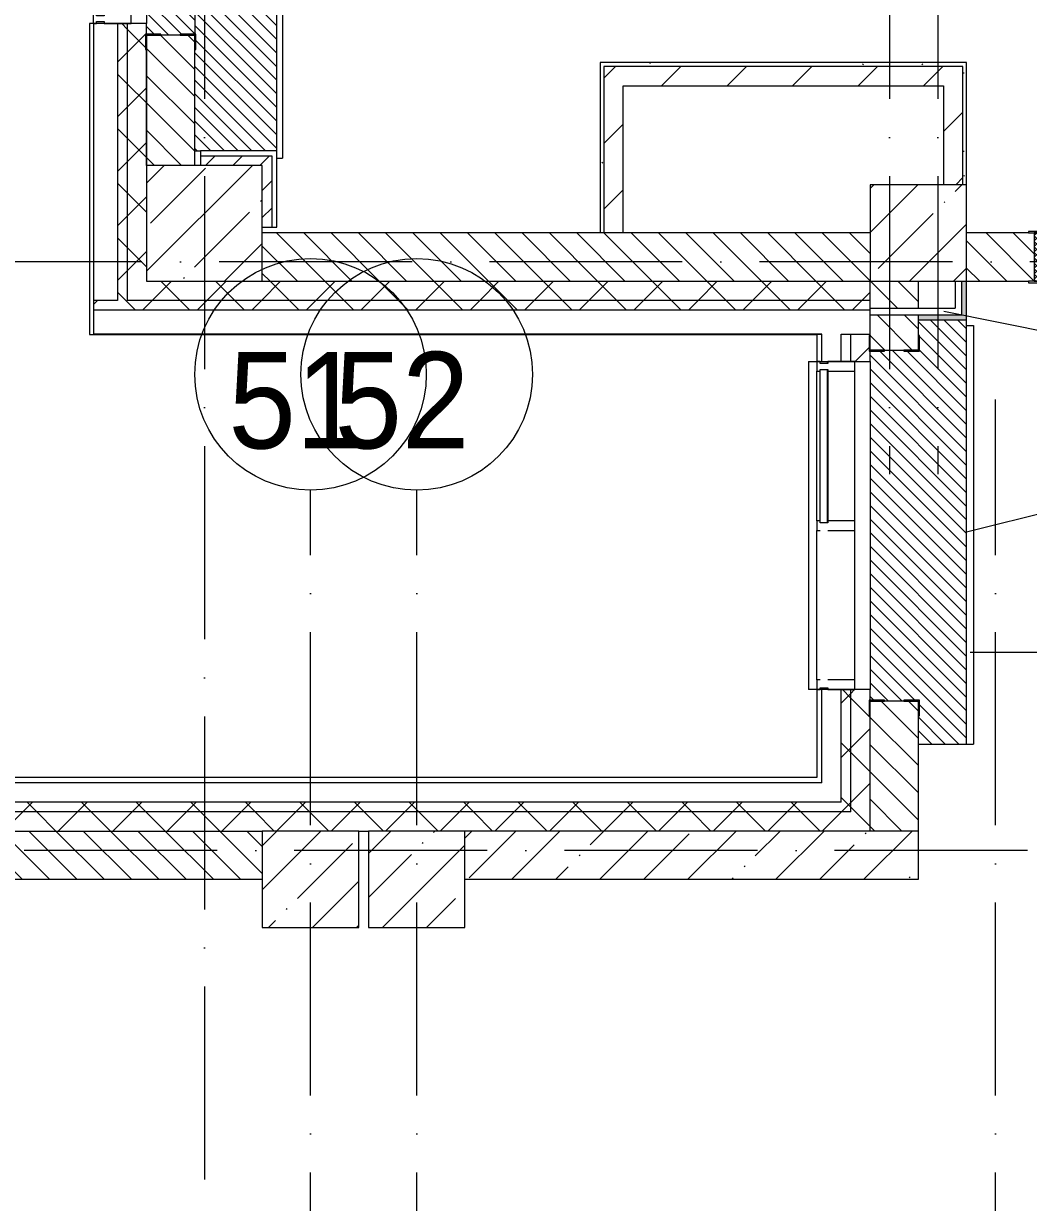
# Model space of a CAD drawing. Header units: millimetres. Extents: x -6467 to 106027, y -7090 to 195095.
# Drawn here: x 70113 to 75320, y 7556 to 13666 of the extents above; entities that cross this region are included whole.
import ezdxf

# ---------------------------------------------------------------- set-up
doc = ezdxf.new("R2010")
doc.units = ezdxf.units.MM
doc.linetypes.add('50_200_ШТРИХ_1Т_ш5_п1_п1_', pattern=[1400, 1000, -200, 0, -200])
for name, color, linetype, lineweight in [('A-DOOR', 7, 'Continuous', 9), ('A-DOOR-2', 7, 'Continuous', 5), ('A-DOOR-FRAM', 7, 'Continuous', 9), ('A-DOOR-FRAM-2', 7, 'Continuous', 5), ('A-FLOR', 7, 'Continuous', 9), ('A-FLOR-IDEN', 7, 'Continuous', 9), ('A-GLAZ', 7, 'Continuous', 5), ('A-GLAZ-CWMG', 7, 'Continuous', 9), ('A-GLAZ-CWMG-1', 7, 'Continuous', 20), ('A-WALL', 7, 'Continuous', 5), ('A-WALL-FNSH-1', 7, 'Continuous', 5), ('A-WALL-IDEN', 7, 'Continuous', 9), ('I-WALL', 7, 'Continuous', 5), ('S-COLS', 7, 'Continuous', 9), ('S-COLS-1', 7, 'Continuous', 5)]:
    doc.layers.add(name, color=color, linetype=linetype, lineweight=lineweight)
for name, color, linetype, lineweight, true_color in [('A-FLOR-PATT-1', 7, 'Continuous', 5, 0xd61c12), ('A-FLOR-PATT-2', 7, 'Continuous', 5, 0x11d7be), ('A-FLOR-PATT-5', 7, 'Continuous', 5, 0xfb8c13), ('A-GENM-1', 7, 'Continuous', 9, 0xaaaaaa), ('A-GENM-2', 7, 'Continuous', 20, 0xaaaaaa), ('A-WALL-1', 7, 'Continuous', 5, 0x77b143), ('I-WALL-1', 7, 'Continuous', 5, 0x787878), ('Оси-1', 7, 'Continuous', 20, 0xaaaaaa), ('Оси-2', 7, 'Continuous', 9, 0xaaaaaa), ('Оси-3', 7, '50_200_ШТРИХ_1Т_ш5_п1_п1_', 9, 0xaaaaaa)]:
    doc.layers.add(name, color=color, linetype=linetype, lineweight=lineweight, true_color=true_color)
doc.styles.add('Arial', font='arial.ttf', dxfattribs={"width": 0.9, "height": 500})
pattern_1 = [(45, (0, 0), (-141.42136, 141.42136), []), (135, (0, 0), (-141.42136, -141.42136), [])]
pattern_2 = [(135, (0, 0), (-70.71068, -70.71068), [])]
pattern_3 = [(45, (0, 0), (-70.71068, 70.71068), [])]
pattern_4 = [(45, (0, 0), (-169.7056, 169.7056), [])]
pattern_5 = [(0, (0, 0), (406.4, 101.6), [6.706, -298.094, 6.706, -298.094, -1625.6]), (0, (0, 0), (406.4, 101.6), [-609.6, 6.706, -602.894, 6.706, -298.094, -711.2]), (0, (0, 0), (406.4, 101.6), [-1524, 6.706, -196.494, 6.706, -501.294]), (120, (152.4, 50.8), (-291.18818, 301.15272), [6.706, -298.094, 6.706, -298.094, -1625.6]), (120, (152.4, 50.8), (-291.18818, 301.15272), [-609.6, 6.706, -602.894, 6.706, -298.094, -711.2]), (120, (152.4, 50.8), (-291.18818, 301.15272), [-1524, 6.706, -196.494, 6.706, -501.294]), (240, (203.2, 254), (-115.21182, -402.75272), [6.706, -298.094, 6.706, -298.094, -1625.6]), (240, (203.2, 254), (-115.21182, -402.75272), [-609.6, 6.706, -602.894, 6.706, -298.094, -711.2]), (240, (203.2, 254), (-115.21182, -402.75272), [-1524, 6.706, -196.494, 6.706, -501.294])]

# ---------------------------------------------------------------- blocks, each defined once
blk = doc.blocks.new('BSC_Колонна _Прямоугольная - 600х600-V94-АИ_План этажа Радиаторы_2')
at = {"layer": 'S-COLS-1'}
h = blk.add_hatch(dxfattribs=at)
h.set_pattern_fill('FP_130', color=256, style=0, pattern_type=2)
h.set_pattern_definition([(45, (-71050, -12631.04), (-228.0985, 228.0985), []), (45, (-70821.9, -12631.04), (-228.0985, 228.0985), [403.225, -80.645, 6.706, -73.939])])
h.paths.add_polyline_path([(-300, -300), (300, -300), (300, 300), (-300, 300), (-300, -272.3)])
for p, q in [((300, 300), (-300, 300)), ((-300, 300), (-300, -300)), ((300, -300), (300, 300)), ((-300, -300), (300, -300))]:
    blk.add_line(p, q, dxfattribs=at)
blk = doc.blocks.new('110_Дверь_СКБ_2Ст - СОШ_Д-22_1_Дв_2000x2100h_Физкультурный зал_ Зал для хореографии_ Снарядная_ Инвентарная_EI60-26079363-АИ_План этажа Радиаторы_2')
at = {"layer": 'A-DOOR-2'}
h = blk.add_hatch(dxfattribs=at)
h.set_pattern_fill('FP_135', color=256, style=0, pattern_type=2)
h.set_pattern_definition([(135, (1301.41, 189.685), (-14.1421, -14.1421), []), (225, (1301.41, 189.685), (14.1421, -14.1421), [])])
h.paths.add_polyline_path([(1012.5, 125), (987.5, 125), (987.5, -125), (1012.5, -125), (1012.5, 97.3)])
at = {"layer": 'A-DOOR-FRAM-2'}
h = blk.add_hatch(dxfattribs=at)
h.set_pattern_fill('FP_136', color=256, style=0, pattern_type=2)
h.set_pattern_definition([(45, (-821.384, 189.685), (-14.1421, 14.1421), []), (135, (-821.384, 189.685), (-14.1421, -14.1421), [])])
h.paths.add_polyline_path([(-962.5, 125), (-987.5, 125), (-987.5, -125), (-962.5, -125)])
at = {"layer": 'A-DOOR'}
for p, q in [((-937.5, 1075), (-937.5, 125)), ((-887.5, 1075), (-937.5, 1075)), ((-887.5, 125), (-887.5, 1075)), ((962.5, 1075), (912.5, 1075)), ((912.5, 1075), (912.5, 125)), ((962.5, 125), (962.5, 1075)), ((-937.5, 125), (-887.5, 125)), ((912.5, 125), (962.5, 125))]:
    blk.add_line(p, q, dxfattribs=at)
at = {"layer": 'A-DOOR-2'}
for centre, start, end in [((-937.5, 125), 360, 90), ((962.5, 125), 90, 180)]:
    blk.add_arc(centre, 950, start, end, dxfattribs=at)
at = {"layer": 'A-DOOR-FRAM'}
for p, q in [((-947.5, 133), (-1017.5, 133)), ((-1017.5, 133), (-1017.5, 125)), ((-1017.5, 125), (-947.5, 125)), ((-962.5, 125), (-987.5, 125)), ((-987.5, 125), (-987.5, -125)), ((-937.5, 125), (-962.5, 125)), ((-962.5, 125), (-962.5, 45)), ((-962.5, -125), (-962.5, 125)), ((-947.5, 125), (-947.5, 133)), ((-937.5, 75), (-937.5, 125)), ((962.5, 125), (962.5, 75)), ((987.5, 125), (962.5, 125)), ((1042.5, 133), (972.5, 133)), ((972.5, 133), (972.5, 125)), ((972.5, 125), (1042.5, 125)), ((987.5, 45), (987.5, 125)), ((1012.5, 125), (987.5, 125)), ((987.5, 125), (987.5, -125)), ((1012.5, -125), (1012.5, 125)), ((1042.5, 125), (1042.5, 133)), ((-927.5, 75), (-937.5, 75)), ((-927.5, 45), (-927.5, 75)), ((962.5, 75), (952.5, 75)), ((952.5, 75), (952.5, 45)), ((-962.5, 45), (-927.5, 45)), ((-947.5, 45), (-962.5, 45)), ((-962.5, 45), (-962.5, -125)), ((-947.5, -125), (-947.5, 45)), ((952.5, 45), (987.5, 45)), ((987.5, 45), (972.5, 45)), ((972.5, 45), (972.5, -125)), ((987.5, -125), (987.5, 45)), ((-947.5, -125), (-1017.5, -125)), ((-1017.5, -125), (-1017.5, -133)), ((-1017.5, -133), (-947.5, -133)), ((-987.5, -125), (-962.5, -125)), ((-962.5, -125), (-947.5, -125)), ((-947.5, -133), (-947.5, -125)), ((972.5, -125), (987.5, -125)), ((1042.5, -125), (972.5, -125)), ((972.5, -125), (972.5, -133)), ((972.5, -133), (1042.5, -133)), ((987.5, -125), (1012.5, -125)), ((1042.5, -133), (1042.5, -125))]:
    blk.add_line(p, q, dxfattribs=at)
blk = doc.blocks.new('Прямоугольный импост - Импост структурный с накладкой - 180мм-22437111-АИ_План этажа Радиаторы_2')
at = {"layer": 'A-GLAZ-CWMG-1'}
for p, q in [((-50, 0), (-50, 17)), ((-50, 17), (0, 17)), ((0, 0), (-10, 0)), ((-10, 0), (-10, -40)), ((0, 17), (0, 0)), ((-50, -180), (-50, -40)), ((-10, -40), (0, -40)), ((0, -40), (0, -180)), ((0, -180), (-50, -180))]:
    blk.add_line(p, q, dxfattribs=at)
blk = doc.blocks.new('Прямоугольный импост - Импост структурный с накладкой - 180мм-V231-АИ_План этажа Радиаторы_2')
at = {"layer": 'A-GLAZ-CWMG'}
for p, q in [((49825, 55111), (49050, 55111)), ((49825, 54931), (49050, 54931)), ((49825, 54914), (49050, 54914))]:
    blk.add_line(p, q, dxfattribs=at)
blk = doc.blocks.new('Прямоугольный импост - Импост структурный с накладкой - 180мм-V232-АИ_План этажа Радиаторы_2')
at = {"layer": 'A-GLAZ-CWMG'}
for p, q in [((6637, 55111), (5862, 55111)), ((6637, 54914), (5862, 54914))]:
    blk.add_line(p, q, dxfattribs=at)
blk = doc.blocks.new('Прямоугольный импост - Импост структурный с накладкой - 180мм-V237-АИ_План этажа Радиаторы_2')
at = {"layer": 'A-GLAZ-CWMG-1'}
for p, q in [((-25, 0), (-25, 17)), ((-25, 17), (25, 17)), ((-15, 0), (-25, 0)), ((-15, -40), (-15, 0)), ((25, 17), (25, 0)), ((-25, -180), (-25, -40)), ((-25, -40), (-15, -40)), ((25, -40), (25, -180)), ((25, -180), (-25, -180))]:
    blk.add_line(p, q, dxfattribs=at)
blk = doc.blocks.new('Прямоугольный импост - Импост структурный с накладкой - 180мм-22437157-АИ_План этажа Радиаторы_2')
at = {"layer": 'A-GLAZ-CWMG-1'}
for p, q in [((0, 17), (-50, 17)), ((-50, 17), (-50, 0)), ((-50, 0), (-40, 0)), ((-40, 0), (-40, -40)), ((-10, -40), (-10, 0)), ((-10, 0), (0, 0)), ((0, 0), (0, 17)), ((-40, -40), (-50, -40)), ((-50, -40), (-50, -180)), ((0, -40), (-10, -40)), ((0, -180), (0, -40)), ((-50, -180), (0, -180))]:
    blk.add_line(p, q, dxfattribs=at)
blk = doc.blocks.new('Прямоугольный импост - Импост структурный с накладкой - 180мм-22485517-АИ_План этажа Радиаторы_2')
at = {"layer": 'A-GLAZ-CWMG-1'}
for p, q in [((-50, 0), (-50, 17)), ((-50, 17), (0, 17)), ((-40, 0), (-50, 0)), ((-40, -40), (-40, 0)), ((0, 0), (-10, 0)), ((-10, 0), (-10, -40)), ((0, 17), (0, 0)), ((-50, -180), (-50, -40)), ((-50, -40), (-40, -40)), ((-10, -40), (0, -40)), ((0, -40), (0, -180)), ((0, -180), (-50, -180))]:
    blk.add_line(p, q, dxfattribs=at)
blk = doc.blocks.new('BSC_Колонна _Прямоугольная - 500х500-V281-АИ_План этажа Радиаторы_2')
at = {"layer": 'S-COLS-1'}
h = blk.add_hatch(dxfattribs=at)
h.set_pattern_fill('FP_177', color=256, style=0, pattern_type=2)
h.set_pattern_definition([(45, (-72150, -9231.04), (-228.0985, 228.0985), []), (45, (-71921.9, -9231.04), (-228.0985, 228.0985), [403.225, -80.645, 6.706, -73.939])])
h.paths.add_polyline_path([(-250, -250), (250, -250), (250, 250), (-250, 250)])
for p, q in [((250, 250), (-250, 250)), ((-250, 250), (-250, -250)), ((250, -250), (250, 250)), ((-250, -250), (250, -250))]:
    blk.add_line(p, q, dxfattribs=at)
blk = doc.blocks.new('BSC_Колонна _Прямоугольная - 500х500-V282-АИ_План этажа Радиаторы_2')
at = {"layer": 'S-COLS-1'}
h = blk.add_hatch(dxfattribs=at)
h.set_pattern_fill('FP_178', color=256, style=0, pattern_type=2)
h.set_pattern_definition([(45, (-71600, -9231.04), (-228.0985, 228.0985), []), (45, (-71371.9, -9231.04), (-228.0985, 228.0985), [403.225, -80.645, 6.706, -73.939])])
h.paths.add_polyline_path([(-250, -250), (250, -250), (250, 250), (-250, 250)])
for p, q in [((250, 250), (-250, 250)), ((-250, 250), (-250, -250)), ((250, -250), (250, 250)), ((-250, -250), (250, -250))]:
    blk.add_line(p, q, dxfattribs=at)
blk = doc.blocks.new('BSC_Колонна _Прямоугольная - 500х500-V353-АИ_План этажа Радиаторы_2')
at = {"layer": 'S-COLS-1'}
h = blk.add_hatch(dxfattribs=at)
h.set_pattern_fill('FP_239', color=256, style=0, pattern_type=2)
h.set_pattern_definition([(45, (-74750, -12581.04), (-228.0985, 228.0985), []), (45, (-74521.9, -12581.04), (-228.0985, 228.0985), [403.225, -80.645, 6.706, -73.939])])
h.paths.add_polyline_path([(-250, -250), (250, -250), (250, 250), (-250, 250), (-250, -222.3)])
for p, q in [((250, 250), (-250, 250)), ((-250, 250), (-250, -250)), ((250, -250), (250, 250)), ((-250, -250), (250, -250))]:
    blk.add_line(p, q, dxfattribs=at)
blk = doc.blocks.new('Фахверк _газобетон торцы_471 - Фахверк _газобетон торцы_-25579304-АИ_План этажа Радиаторы_2')
at = {"layer": 'A-GENM-2'}
for p, q in [((89406, 11134.7), (89325, 11134.7)), ((89325, 11134.7), (89325, 11128.7)), ((89325, 11128.7), (89400, 11128.7)), ((89400, 11128.7), (89400, 11053.7)), ((89406, 11053.7), (89406, 11134.7)), ((89400, 11053.7), (89406, 11053.7)), ((89400, 10953.7), (89400, 10878.7)), ((89406, 10953.7), (89400, 10953.7)), ((89406, 10872.7), (89406, 10953.7)), ((89400, 10878.7), (89325, 10878.7)), ((89325, 10878.7), (89325, 10872.7)), ((89325, 10872.7), (89406, 10872.7))]:
    blk.add_line(p, q, dxfattribs=at)
blk = doc.blocks.new('Фахверк _газобетон торцы_491 - Фахверк _газобетон торцы_-25579944-АИ_План этажа Радиаторы_2')
at = {"layer": 'A-GENM-2'}
for p, q in [((89406, 11134.7), (89325, 11134.7)), ((89325, 11134.7), (89325, 11128.7)), ((89325, 11128.7), (89400, 11128.7)), ((89400, 11128.7), (89400, 11053.7)), ((89406, 11053.7), (89406, 11134.7)), ((89400, 11053.7), (89406, 11053.7)), ((89400, 10953.7), (89400, 10878.7)), ((89406, 10953.7), (89400, 10953.7)), ((89406, 10872.7), (89406, 10953.7)), ((89400, 10878.7), (89325, 10878.7)), ((89325, 10878.7), (89325, 10872.7)), ((89325, 10872.7), (89406, 10872.7))]:
    blk.add_line(p, q, dxfattribs=at)
blk = doc.blocks.new('Фахверк _газобетон торцы_492 - Фахверк _газобетон торцы_-25579964-АИ_План этажа Радиаторы_2')
at = {"layer": 'A-GENM-2'}
for p, q in [((89406, 11134.7), (89325, 11134.7)), ((89325, 11134.7), (89325, 11128.7)), ((89325, 11128.7), (89400, 11128.7)), ((89400, 11128.7), (89400, 11053.7)), ((89406, 11053.7), (89406, 11134.7)), ((89400, 11053.7), (89406, 11053.7)), ((89400, 10953.7), (89400, 10878.7)), ((89406, 10953.7), (89400, 10953.7)), ((89406, 10872.7), (89406, 10953.7)), ((89400, 10878.7), (89325, 10878.7)), ((89325, 10878.7), (89325, 10872.7)), ((89325, 10872.7), (89406, 10872.7))]:
    blk.add_line(p, q, dxfattribs=at)
blk = doc.blocks.new('Отлив_СКБ - Отлив витража-V403-АИ_План этажа Радиаторы_2')
at = {"layer": 'A-GLAZ'}
for p, q in [((0, 57), (0, 100)), ((1700, 100), (0, 100)), ((1700, 100), (1700, 57)), ((0, 2), (10, 2)), ((865, 2), (1660, 2)), ((1690, 2), (1700, 2)), ((1650, 0), (875, 0))]:
    blk.add_line(p, q, dxfattribs=at)
blk = doc.blocks.new('Ось сетки - Круг_Ø6_00__ISO-2_5_0_9K_-17386508-АИ_План этажа Радиаторы_2')
at = {"layer": 'Оси-1'}
blk.add_circle((0, 0), 3, dxfattribs=at)

msp = doc.modelspace()

# ---------------------------------------------------------------- hatches: boundary and pattern name
at = {"layer": 'A-FLOR-PATT-1'}
h = msp.add_hatch(dxfattribs=at)
h.set_pattern_fill('FP_295', color=256, style=0, pattern_type=2)
h.set_pattern_definition([(315, (74750, 11131.04), (35.3553, 35.3553), [])])
h.paths.add_polyline_path([(74756, 9931), (75000, 9931), (75000, 12131), (74750, 12131), (74750, 12049), (74756, 12049), (74756, 11968), (74675, 11968), (74675, 11974), (74575, 11974), (74575, 11968), (74500, 11968), (74500, 10160), (74575, 10160), (74575, 10154), (74675, 10154), (74675, 10160), (74756, 10160), (74756, 10079), (74750, 10079), (74750, 9931)])
at = {"layer": 'A-FLOR-PATT-2'}
h = msp.add_hatch(dxfattribs=at)
h.set_pattern_fill('FP_307', color=256, style=0, pattern_type=2)
h.set_pattern_definition([(315, (71050, 15656.04), (35.3553, 35.3553), [])])
h.paths.add_polyline_path([(71006, 13006), (71425, 13006), (71425, 18306), (71000, 18306), (71000, 18186.7), (71006, 18186.7), (71006, 18105.7), (71000, 18105.7), (71000, 16297), (71006, 16297), (71006, 16216), (71000, 16216), (71000, 15501.7), (71006, 15501.7), (71006, 15420.7), (71000, 15420.7), (71000, 13612), (71006, 13612), (71006, 13531), (71000, 13531), (71000, 13006)])
at = {"layer": 'A-FLOR-PATT-5'}
h = msp.add_hatch(dxfattribs=at)
h.set_pattern_fill('FP_366', color=256, style=0, pattern_type=2)
h.set_pattern_definition([(315, (70875, 14516.386), (35.3553, 35.3553), [])])
h.paths.add_polyline_path([(70825, 13606), (70925, 13606), (70925, 13612), (71000, 13612), (71000, 15420.7), (70925, 15420.7), (70925, 15426.7), (70825, 15426.7), (70825, 15420.7), (70750, 15420.7), (70750, 13612), (70825, 13612)])
at = {"layer": 'A-WALL'}
h = msp.add_hatch(dxfattribs=at)
h.set_pattern_fill('FP_125', color=256, style=0, pattern_type=2)
h.set_pattern_definition(pattern_1)
h.paths.add_polyline_path([(70650, 12231), (70650, 13666), (70600, 13666), (70600, 12231)])
h.paths.add_polyline_path([(70600, 15366), (70650, 15366), (70650, 16351), (70600, 16351), (70600, 15878.4)])
h.paths.add_polyline_path([(70650, 18051), (70650, 19551), (70600, 19551), (70600, 18051)])
h.paths.add_polyline_path([(70650, 21251), (70650, 22236), (70600, 22236), (70600, 21251)])
h.paths.add_polyline_path([(70650, 23936), (70650, 25436), (70600, 25436), (70600, 23936)])
h.paths.add_polyline_path([(70600, 27136), (70650, 27136), (70650, 28121), (70600, 28121), (70600, 27845.2)])
h.paths.add_polyline_path([(70650, 29821), (70650, 31319.5), (70600, 31319.5), (70600, 29821)])
h.paths.add_polyline_path([(70600, 33019.5), (70650, 33019.5), (70650, 34003.9), (70600, 34003.9), (70600, 33476.7)])
h.paths.add_polyline_path([(70650, 35703.9), (70650, 37205.4), (70600, 37205.4), (70600, 35703.9)])
h.paths.add_polyline_path([(70600, 38905.4), (70650, 38905.4), (70650, 39888.4), (70600, 39888.4), (70600, 39108.1)])
h.paths.add_polyline_path([(70650, 41588.4), (70650, 43081), (70600, 43081), (70600, 41588.4)])
h = msp.add_hatch(dxfattribs=at)
h.set_pattern_fill('FP_125', color=256, style=0, pattern_type=2)
h.set_pattern_definition(pattern_1)
h.paths.add_polyline_path([(70750, 12331), (70750, 13666), (70650, 13666), (70650, 12331)])
h.paths.add_polyline_path([(70750, 15366), (70750, 16351), (70650, 16351), (70650, 15366)])
h.paths.add_polyline_path([(70750, 18051), (70750, 19551), (70650, 19551), (70650, 18051)])
h.paths.add_polyline_path([(70750, 21251), (70750, 22236), (70650, 22236), (70650, 21251)])
h.paths.add_polyline_path([(70650, 23936), (70750, 23936), (70750, 25436), (70650, 25436), (70650, 24381)])
h.paths.add_polyline_path([(70650, 27136), (70750, 27136), (70750, 28121), (70650, 28121), (70650, 27845.2)])
h.paths.add_polyline_path([(70650, 29821), (70750, 29821), (70750, 31319.5), (70650, 31319.5), (70650, 30381)])
h.paths.add_polyline_path([(70750, 33019.5), (70750, 34003.9), (70650, 34003.9), (70650, 33019.5)])
h.paths.add_polyline_path([(70750, 35703.9), (70750, 37205.4), (70650, 37205.4), (70650, 35703.9)])
h.paths.add_polyline_path([(70650, 38905.4), (70750, 38905.4), (70750, 39888.4), (70650, 39888.4), (70650, 39108.1)])
h.paths.add_polyline_path([(70650, 41588.4), (70750, 41588.4), (70750, 43031), (70650, 43031), (70650, 41923.8)])
h = msp.add_hatch(dxfattribs=at)
h.set_pattern_fill('FP_125', color=256, style=0, pattern_type=2)
h.set_pattern_definition(pattern_1)
h.paths.add_polyline_path([(74500, 12231), (74500, 12331), (70650, 12331), (70650, 12231), (74251.4, 12231)])
h = msp.add_hatch(dxfattribs=at)
h.set_pattern_fill('FP_125', color=256, style=0, pattern_type=2)
h.set_pattern_definition(pattern_1)
h.paths.add_polyline_path([(74500, 12181), (74500, 12231), (70475, 12231), (70475, 12181), (74251.4, 12181)])
h = msp.add_hatch(dxfattribs=at)
h.set_pattern_fill('FP_125', color=256, style=0, pattern_type=2)
h.set_pattern_definition(pattern_1)
h.paths.add_polyline_path([(74350, 9631), (74400, 9631), (74400, 10214), (74350, 10214), (74350, 9731)])
h.paths.add_polyline_path([(74350, 11914), (74400, 11914), (74400, 12056), (74350, 12054), (74350, 12006.8)])
h = msp.add_hatch(dxfattribs=at)
h.set_pattern_fill('FP_125', color=256, style=0, pattern_type=2)
h.set_pattern_definition(pattern_1)
h.paths.add_polyline_path([(74400, 9581), (74500, 9581), (74500, 10214), (74400, 10214), (74400, 9631)])
h.paths.add_polyline_path([(74500, 11914), (74500, 12056), (74400, 12054), (74400, 11914)])
h = msp.add_hatch(dxfattribs=at)
h.set_pattern_fill('FP_125', color=256, style=0, pattern_type=2)
h.set_pattern_definition(pattern_1)
h.paths.add_polyline_path([(74251.4, 9581), (74400, 9581), (74400, 9631), (67906, 9631), (67906, 9581), (72590.4, 9581)])
h.paths.add_polyline_path([(66206, 9581), (66206, 9631), (64906, 9631), (64906, 9581), (65946.4, 9581)])
h.paths.add_polyline_path([(58901, 9581), (60216, 9581), (60216, 9631), (58901, 9631)])
h.paths.add_polyline_path([(63206, 9581), (63206, 9631), (61916, 9631), (61916, 9581), (62624.4, 9581)])
h.paths.add_polyline_path([(55980.4, 9581), (57201, 9581), (57201, 9631), (55901, 9631), (55901, 9581)])
h.paths.add_polyline_path([(54201, 9581), (54201, 9631), (52906, 9631), (52906, 9581)])
h.paths.add_polyline_path([(51206, 9581), (51206, 9631), (49906, 9631), (49906, 9581), (50997.4, 9581)])
h.paths.add_polyline_path([(48206, 9581), (48206, 9631), (46906, 9631), (46906, 9581), (47675.4, 9581)])
h.paths.add_polyline_path([(45206, 9581), (45206, 9631), (43906, 9631), (43906, 9581), (44353.4, 9581)])
h.paths.add_polyline_path([(37709.4, 9581), (39206, 9581), (39206, 9631), (37600, 9631), (37600, 9581)])
h.paths.add_polyline_path([(40906, 9581), (42206, 9581), (42206, 9631), (40906, 9631)])
h.paths.add_polyline_path([(35900, 9581), (35900, 9631), (34600, 9631), (34600, 9581)])
h.paths.add_polyline_path([(26082.4, 9581), (26900, 9581), (26900, 9631), (23700, 9631), (23700, 9581), (24421.4, 9581)])
h = msp.add_hatch(dxfattribs=at)
h.set_pattern_fill('FP_125', color=256, style=0, pattern_type=2)
h.set_pattern_definition(pattern_1)
h.paths.add_polyline_path([(71900, 9481), (74500, 9481), (74500, 9581), (67906, 9581), (67906, 9481), (71850, 9481)])
h.paths.add_polyline_path([(66206, 9481), (66206, 9581), (64906, 9581), (64906, 9481), (65946.4, 9481)])
h.paths.add_polyline_path([(62624.4, 9481), (63206, 9481), (63206, 9581), (61916, 9581), (61916, 9481), (62350, 9481)])
h.paths.add_polyline_path([(59850, 9481), (60216, 9481), (60216, 9581), (58901, 9581), (58901, 9481), (59350, 9481)])
h.paths.add_polyline_path([(55901, 9481), (57201, 9481), (57201, 9581), (55901, 9581), (55901, 9543)])
h.paths.add_polyline_path([(53850, 9481), (54201, 9481), (54201, 9581), (52906, 9581), (52906, 9481), (53488.9, 9481)])
h.paths.add_polyline_path([(50997.4, 9481), (51206, 9481), (51206, 9581), (49906, 9581), (49906, 9481), (50850, 9481)])
h.paths.add_polyline_path([(46906, 9481), (48206, 9481), (48206, 9581), (46906, 9581), (46906, 9543)])
h.paths.add_polyline_path([(45206, 9481), (45206, 9581), (43906, 9581), (43906, 9481), (44353.4, 9481)])
h.paths.add_polyline_path([(41850, 9481), (42206, 9481), (42206, 9581), (40906, 9581), (40906, 9481), (41350, 9481)])
h.paths.add_polyline_path([(37600, 9481), (39206, 9481), (39206, 9581), (37600, 9581), (37600, 9543)])
h.paths.add_polyline_path([(35217.9, 9481), (35900, 9481), (35900, 9581), (34600, 9581), (34600, 9481), (34800, 9481)])
h.paths.add_polyline_path([(26900, 9481), (26900, 9581), (23650, 9581), (23650, 9481), (26300, 9481)])
h = msp.add_hatch(dxfattribs=at)
h.set_pattern_fill('FP_1', color=256, style=0, pattern_type=2)
h.set_pattern_definition([(45, (0, 0), (-228.0985, 228.0985), []), (45, (228.1, 0), (-228.0985, 228.0985), [403.225, -80.645, 6.706, -73.939])])
h.paths.add_polyline_path([(74750, 9231), (74750, 9481), (72400, 9481), (72400, 9231), (74251.4, 9231)])
at = {"layer": 'A-WALL-1'}
for points in [[(75000, 12131), (75000, 12331), (74975, 12331), (74975, 12131)], [(74750, 12131), (74975, 12131), (74975, 12156), (74750, 12156)]]:
    msp.add_hatch(color=256, dxfattribs=at).paths.add_polyline_path(points)
at = {"layer": 'I-WALL'}
h = msp.add_hatch(dxfattribs=at)
h.set_pattern_fill('FP_2', color=256, style=0, pattern_type=2)
h.set_pattern_definition(pattern_2)
h.paths.add_polyline_path([(70750, 12931), (71000, 12931), (71000, 13606), (70750, 13606)])
h = msp.add_hatch(dxfattribs=at)
h.set_pattern_fill('FP_5', color=256, style=0, pattern_type=2)
h.set_pattern_definition(pattern_4)
h.paths.add_polyline_path([(73220, 12581), (73220, 13443.5), (73120, 13443.5), (73120, 12581)])
h = msp.add_hatch(dxfattribs=at)
h.set_pattern_fill('FP_5', color=256, style=0, pattern_type=2)
h.set_pattern_definition(pattern_4)
h.paths.add_polyline_path([(74880, 13343.5), (74980, 13343.5), (74980, 13443.5), (73220, 13443.5), (73220, 13343.5), (74251.4, 13343.5)])
h = msp.add_hatch(dxfattribs=at)
h.set_pattern_fill('FP_5', color=256, style=0, pattern_type=2)
h.set_pattern_definition(pattern_4)
h.paths.add_polyline_path([(74980, 12831), (74980, 13343.5), (74880, 13343.5), (74880, 12831)])
h = msp.add_hatch(dxfattribs=at)
h.set_pattern_fill('FP_4', color=256, style=0, pattern_type=2)
h.set_pattern_definition(pattern_3)
h.paths.add_polyline_path([(71350, 12931), (71400, 12931), (71400, 12981), (71030, 12981), (71030, 12931)])
h = msp.add_hatch(dxfattribs=at)
h.set_pattern_fill('FP_4', color=256, style=0, pattern_type=2)
h.set_pattern_definition(pattern_3)
h.paths.add_polyline_path([(71400, 12611), (71400, 12931), (71350, 12931), (71350, 12611)])
h = msp.add_hatch(dxfattribs=at)
h.set_pattern_fill('FP_2', color=256, style=0, pattern_type=2)
h.set_pattern_definition(pattern_2)
h.paths.add_polyline_path([(74251.4, 12331), (74500, 12331), (74500, 12581), (71350, 12581), (71350, 12331), (72590.4, 12331)])
h = msp.add_hatch(dxfattribs=at)
h.set_pattern_fill('FP_2', color=256, style=0, pattern_type=2)
h.set_pattern_definition(pattern_2)
h.paths.add_polyline_path([(86350, 12331), (86350, 12581), (83400, 12581), (83400, 12331), (86320, 12331)])
h.paths.add_polyline_path([(88350, 12331), (88750, 12331), (88750, 12581), (88350, 12581), (88350, 12358.8)])
h.paths.add_polyline_path([(82800, 12331), (82900, 12331), (82900, 12581), (78000, 12581), (78000, 12331), (82780, 12331)])
h.paths.add_polyline_path([(75320, 12331), (75350, 12331), (75350, 12581), (75000, 12581), (75000, 12331), (75081.9, 12331)])
h.paths.add_polyline_path([(77380, 12331), (77500, 12331), (77500, 12581), (77350, 12581), (77350, 12331)])
h = msp.add_hatch(dxfattribs=at)
h.set_pattern_fill('FP_2', color=256, style=0, pattern_type=2)
h.set_pattern_definition(pattern_2)
h.paths.add_polyline_path([(74500, 9481), (74750, 9481), (74750, 10154), (74500, 10154), (74500, 9543)])
h.paths.add_polyline_path([(74666.6, 11974), (74750, 11974), (74750, 12156), (74500, 12156), (74500, 11974)])
h.paths.add_polyline_path([(74666.6, 12191), (74750, 12191), (74750, 12331), (74500, 12331), (74500, 12191)])
h = msp.add_hatch(dxfattribs=at)
h.set_pattern_fill('FP_2', color=256, style=0, pattern_type=2)
h.set_pattern_definition(pattern_2)
h.paths.add_polyline_path([(71350, 9231), (71350, 9481), (68850, 9481), (68850, 9231), (69268.4, 9231)])
h.paths.add_polyline_path([(64966.4, 9231), (66146.4, 9231), (66146.4, 9481), (64966.4, 9481)])
h.paths.add_polyline_path([(67966.4, 9231), (68135, 9231), (68135, 9481), (67966.4, 9481)])
h.paths.add_polyline_path([(68170, 9231), (68350, 9231), (68350, 9481), (68170, 9481)])
h.paths.add_polyline_path([(60156.4, 9231), (60156.4, 9481), (59850, 9481), (59850, 9231)])
h.paths.add_polyline_path([(61976.4, 9231), (62195, 9231), (62195, 9481), (61976.4, 9481)])
h.paths.add_polyline_path([(62350, 9231), (62350, 9481), (62230, 9481), (62230, 9231)])
h.paths.add_polyline_path([(62850, 9231), (63146.4, 9231), (63146.4, 9481), (62850, 9481), (62850, 9400.2)])
h.paths.add_polyline_path([(59350, 9231), (59350, 9481), (59210, 9481), (59210, 9231), (59302.4, 9231)])
h.paths.add_polyline_path([(59175, 9231), (59175, 9481), (58961.4, 9481), (58961.4, 9231), (59150, 9231)])
h.paths.add_polyline_path([(55980.4, 9231), (57141.4, 9231), (57141.4, 9481), (55961.4, 9481), (55961.4, 9231)])
h.paths.add_polyline_path([(54141.4, 9231), (54141.4, 9481), (53850, 9481), (53850, 9231)])
h.paths.add_polyline_path([(50850, 9231), (51146.4, 9231), (51146.4, 9481), (50850, 9481), (50850, 9399.4)])
h.paths.add_polyline_path([(53190, 9231), (53350, 9231), (53350, 9481), (53190, 9481)])
h.paths.add_polyline_path([(50350, 9231), (50350, 9481), (50238.4, 9481), (50238.4, 9231)])
h.paths.add_polyline_path([(50203.4, 9231), (50203.4, 9481), (49966.4, 9481), (49966.4, 9231), (50178.4, 9231)])
h.paths.add_polyline_path([(53155, 9231), (53155, 9481), (52966.4, 9481), (52966.4, 9231), (53130, 9231)])
h.paths.add_polyline_path([(48146.4, 9231), (48146.4, 9481), (46966.4, 9481), (46966.4, 9231), (47675.4, 9231)])
h.paths.add_polyline_path([(44353.4, 9231), (45146.4, 9231), (45146.4, 9481), (44230, 9481), (44230, 9231)])
h.paths.add_polyline_path([(44195, 9231), (44195, 9481), (43965.8, 9481), (43965.8, 9231), (44170, 9231)])
h.paths.add_polyline_path([(41861.9, 9231), (42145.8, 9231), (42145.8, 9481), (41850, 9481), (41850, 9231)])
h.paths.add_polyline_path([(41031.4, 9231), (41175, 9231), (41175, 9481), (40966.4, 9481), (40966.4, 9231)])
h.paths.add_polyline_path([(39146.4, 9231), (39146.4, 9481), (38850, 9481), (38850, 9231), (38955.2, 9231)])
h.paths.add_polyline_path([(41210, 9231), (41350, 9231), (41350, 9481), (41210, 9481)])
h.paths.add_polyline_path([(37680, 9231), (37800, 9231), (37800, 9481), (37680, 9481)])
h.paths.add_polyline_path([(35300, 9231), (35840, 9231), (35840, 9481), (35300, 9481), (35300, 9363.8)])
h.paths.add_polyline_path([(38300, 9231), (38350, 9231), (38350, 9481), (38300, 9481)])
h.paths.add_polyline_path([(34800, 9231), (34800, 9481), (34688.4, 9481), (34688.4, 9231)])
h.paths.add_polyline_path([(26300, 9231), (26840, 9231), (26840, 9481), (26300, 9481)])
at = {"layer": 'I-WALL-1'}
h = msp.add_hatch(dxfattribs=at)
h.set_pattern_fill('FP_3', color=256, style=0, pattern_type=2)
h.set_pattern_definition(pattern_5)
h.paths.add_polyline_path([(73120, 12581), (73120, 13463.5), (73100, 13463.5), (73100, 12581)])
h = msp.add_hatch(dxfattribs=at)
h.set_pattern_fill('FP_3', color=256, style=0, pattern_type=2)
h.set_pattern_definition(pattern_5)
h.paths.add_polyline_path([(75000, 13443.5), (75000, 13463.5), (73120, 13463.5), (73120, 13443.5), (74980, 13443.5)])
h = msp.add_hatch(dxfattribs=at)
h.set_pattern_fill('FP_3', color=256, style=0, pattern_type=2)
h.set_pattern_definition(pattern_5)
h.paths.add_polyline_path([(75000, 12831), (75000, 13443.5), (74980, 13443.5), (74980, 12831), (74999.5, 12831)])

# ---------------------------------------------------------------- linework, layer by layer
at = {"layer": 'A-FLOR'}
for p, q in [((71425, 13006), (71425, 18306)), ((71000, 15420.7), (71000, 13612)), ((70750, 15366), (70750, 13666)), ((71000, 13006), (71030, 13006)), ((75000, 9931), (75000, 12131)), ((74500, 11914), (74500, 10214)), ((74750, 9931), (75000, 9931))]:
    msp.add_line(p, q, dxfattribs=at)
at = {"layer": 'A-FLOR-IDEN'}
msp.add_line((75000, 11031), (75837.8, 11241.2), dxfattribs=at)
at = {"layer": 'A-WALL'}
for p, q in [((71455, 18381), (71455, 12968.5)), ((70750, 13666), (70455, 13666)), ((70455, 13666), (70455, 12054)), ((70475, 13666), (70475, 12054)), ((70600, 13666), (70600, 12231)), ((70650, 13666), (70650, 12231)), ((70750, 12931), (70750, 13666)), ((71000, 13606), (70750, 13606)), ((70750, 13606), (70750, 12931)), ((71000, 12931), (71000, 13606)), ((73120, 13443.5), (73120, 12581)), ((74980, 13443.5), (73120, 13443.5)), ((74980, 12831), (74980, 13443.5)), ((71030, 12981), (71400, 12981)), ((71400, 12981), (71400, 12611)), ((71425, 12968.5), (71455, 12968.5)), ((74500, 12581), (71350, 12581)), ((75320, 12581), (75000, 12581)), ((71350, 12331), (74500, 12331)), ((74500, 11974), (74500, 12331)), ((74750, 12191), (74750, 12331)), ((74940, 12331), (74940, 12191)), ((74975, 12156), (74975, 12331)), ((75000, 12331), (75320, 12331)), ((70600, 12231), (70475, 12231)), ((74500, 12231), (70650, 12231)), ((74500, 12181), (70475, 12181)), ((74500, 12191), (74940, 12191)), ((74500, 12156), (74975, 12156)), ((74750, 11974), (74750, 12156)), ((75000, 12101), (75035, 12101)), ((75035, 12101), (75035, 9931)), ((70455, 12054), (70475, 12054)), ((74250, 12056), (70475, 12056)), ((74250, 12054), (74223, 12054)), ((74250, 11914), (74250, 12056)), ((74350, 12056), (74500, 12056)), ((74350, 11914), (74350, 12056)), ((74400, 11914), (74400, 12056)), ((74500, 11974), (74750, 11974)), ((74250, 9731), (74250, 10214)), ((74350, 9631), (74350, 10214)), ((74400, 9581), (74400, 10214)), ((74750, 10154), (74500, 10154)), ((74750, 9231), (74750, 10154)), ((75000, 9931), (75035, 9931)), ((74250, 9731), (67906, 9731)), ((74350, 9631), (67906, 9631)), ((74400, 9581), (67906, 9581)), ((74750, 9481), (72400, 9481)), ((68850, 9231), (71350, 9231)), ((72400, 9231), (74750, 9231))]:
    msp.add_line(p, q, dxfattribs=at)
at = {"layer": 'A-WALL-FNSH-1'}
for p, q in [((73100, 13463.5), (73100, 12581)), ((75000, 13463.5), (73100, 13463.5)), ((75000, 12831), (75000, 13463.5)), ((73220, 12581), (73220, 13343.5)), ((73220, 13343.5), (74880, 13343.5)), ((74880, 13343.5), (74880, 12831)), ((71425, 13006), (71030, 13006)), ((71030, 13006), (71030, 12931)), ((71425, 12611), (71425, 13006)), ((71350, 12611), (71425, 12611)), ((75000, 12131), (75000, 12331)), ((74750, 12131), (75000, 12131)), ((70475, 12054), (74223, 12054)), ((74223, 12054), (74223, 11914)), ((74500, 11914), (74500, 11974)), ((74223, 11914), (74500, 11914)), ((74223, 10214), (74223, 9758)), ((74500, 10214), (74223, 10214)), ((74500, 9481), (74500, 10214)), ((74223, 9758), (67906, 9758)), ((68850, 9481), (71350, 9481)), ((71850, 9481), (71900, 9481))]:
    msp.add_line(p, q, dxfattribs=at)
at = {"layer": 'A-WALL-IDEN'}
for p, q in [((74882.2, 12175), (75697.1, 12010.9)), ((75017.5, 10407.8), (75479.3, 10407.8))]:
    msp.add_line(p, q, dxfattribs=at)
at = {"layer": 'Оси-3'}
for p, q in [((71050, 91281), (71050, -5889.7)), ((74600, 91281), (74600, 11331)), ((74850, 91281), (74850, 11331)), ((93128, 12431), (66949.8, 12431)), ((75150, -5889.7), (75150, 11717)), ((71600, -5889.7), (71600, 11248.1)), ((72150, -5889.7), (72150, 11248.1)), ((104718, 9381), (-5267.3, 9381))]:
    msp.add_line(p, q, dxfattribs=at)

# ---------------------------------------------------------------- block references
at = {"layer": 'A-DOOR-2', "rotation": 180}
msp.add_blockref('110_Дверь_СКБ_2Ст - СОШ_Д-22_1_Дв_2000x2100h_Физкультурный зал_ Зал для хореографии_ Снарядная_ Инвентарная_EI60-26079363-АИ_План этажа Радиаторы_2', (76362.5, 12456), dxfattribs=at)
at = {"layer": 'A-GENM-1'}
for name, p, rotation in [('Фахверк _газобетон торцы_471 - Фахверк _газобетон торцы_-25579304-АИ_План этажа Радиаторы_2', (81878.7, -75794), 89.99999999999974), ('Фахверк _газобетон торцы_492 - Фахверк _газобетон торцы_-25579964-АИ_План этажа Радиаторы_2', (63621.3, 101374), 270.0000000000001), ('Фахверк _газобетон торцы_491 - Фахверк _газобетон торцы_-25579944-АИ_План этажа Радиаторы_2', (85628.7, -79246), 89.99999999999974)]:
    msp.add_blockref(name, p, dxfattribs=dict(at, rotation=rotation))
at = {"layer": 'A-GLAZ', "rotation": 89.99999999999962}
msp.add_blockref('Отлив_СКБ - Отлив витража-V403-АИ_План этажа Радиаторы_2', (74280, 10214), dxfattribs=at)
at = {"layer": 'A-GLAZ-CWMG', "extrusion": (0, 0, -1)}
for name, p, rotation in [('Прямоугольный импост - Импост структурный с накладкой - 180мм-22485517-АИ_План этажа Радиаторы_2', (-70490, 13666), 270), ('Прямоугольный импост - Импост структурный с накладкой - 180мм-V237-АИ_План этажа Радиаторы_2', (-74240, 11064), 270.000000000003), ('Прямоугольный импост - Импост структурный с накладкой - 180мм-22437111-АИ_План этажа Радиаторы_2', (-74240, 10214), 270.000000000003)]:
    msp.add_blockref(name, p, dxfattribs=dict(at, rotation=rotation))
at = {"layer": 'A-GLAZ-CWMG'}
for name, p, rotation in [('Прямоугольный импост - Импост структурный с накладкой - 180мм-22437157-АИ_План этажа Радиаторы_2', (74240, 11914), 89.99999999999699), ('Прямоугольный импост - Импост структурный с накладкой - 180мм-V231-АИ_План этажа Радиаторы_2', (19309, 60914), 269.9999999999983), ('Прямоугольный импост - Импост структурный с накладкой - 180мм-V232-АИ_План этажа Радиаторы_2', (19309, 16901), 269.9999999999988)]:
    msp.add_blockref(name, p, dxfattribs=dict(at, rotation=rotation))
at = {"layer": 'S-COLS'}
for name, p in [('BSC_Колонна _Прямоугольная - 600х600-V94-АИ_План этажа Радиаторы_2', (71050, 12631)), ('BSC_Колонна _Прямоугольная - 500х500-V353-АИ_План этажа Радиаторы_2', (74750, 12581)), ('BSC_Колонна _Прямоугольная - 500х500-V282-АИ_План этажа Радиаторы_2', (71600, 9231)), ('BSC_Колонна _Прямоугольная - 500х500-V281-АИ_План этажа Радиаторы_2', (72150, 9231))]:
    msp.add_blockref(name, p, dxfattribs=at)
at = {"layer": 'Оси-1', "xscale": 199.9999999999999, "yscale": 199.9999999999999, "zscale": 199.9999999999999}
for p in [(71600, 11848.1), (72150, 11848.1)]:
    msp.add_blockref('Ось сетки - Круг_Ø6_00__ISO-2_5_0_9K_-17386508-АИ_План этажа Радиаторы_2', p, dxfattribs=at)

# ---------------------------------------------------------------- texts
at = {"layer": 'Оси-2', "char_height": 500, "width": 702, "attachment_point": 5, "line_spacing_factor": 0.936439, "style": 'Arial'}
for s, insert in [('\\pxqc,t4.572,9.144,13.716,18.288,22.86,27.432,32.004,36.576,41.148,45.72,50.292,54.864,59.436,64.008,68.58,73.152,77.724,82.296,86.868,91.44,96.012,100.584,105.156,109.728,114.3,118.872,123.444,128.016,132.588,137.16,141.732,146.304;{51}', (71524, 11710.7)), ('\\pxqc,t4.572,9.144,13.716,18.288,22.86,27.432,32.004,36.576,41.148,45.72,50.292,54.864,59.436,64.008,68.58,73.152,77.724,82.296,86.868,91.44,96.012,100.584,105.156,109.728,114.3,118.872,123.444,128.016,132.588,137.16,141.732,146.304;{52}', (72074, 11710.7))]:
    msp.add_mtext(s, dxfattribs=dict(at, insert=insert))

doc.saveas('drawing.dxf')
